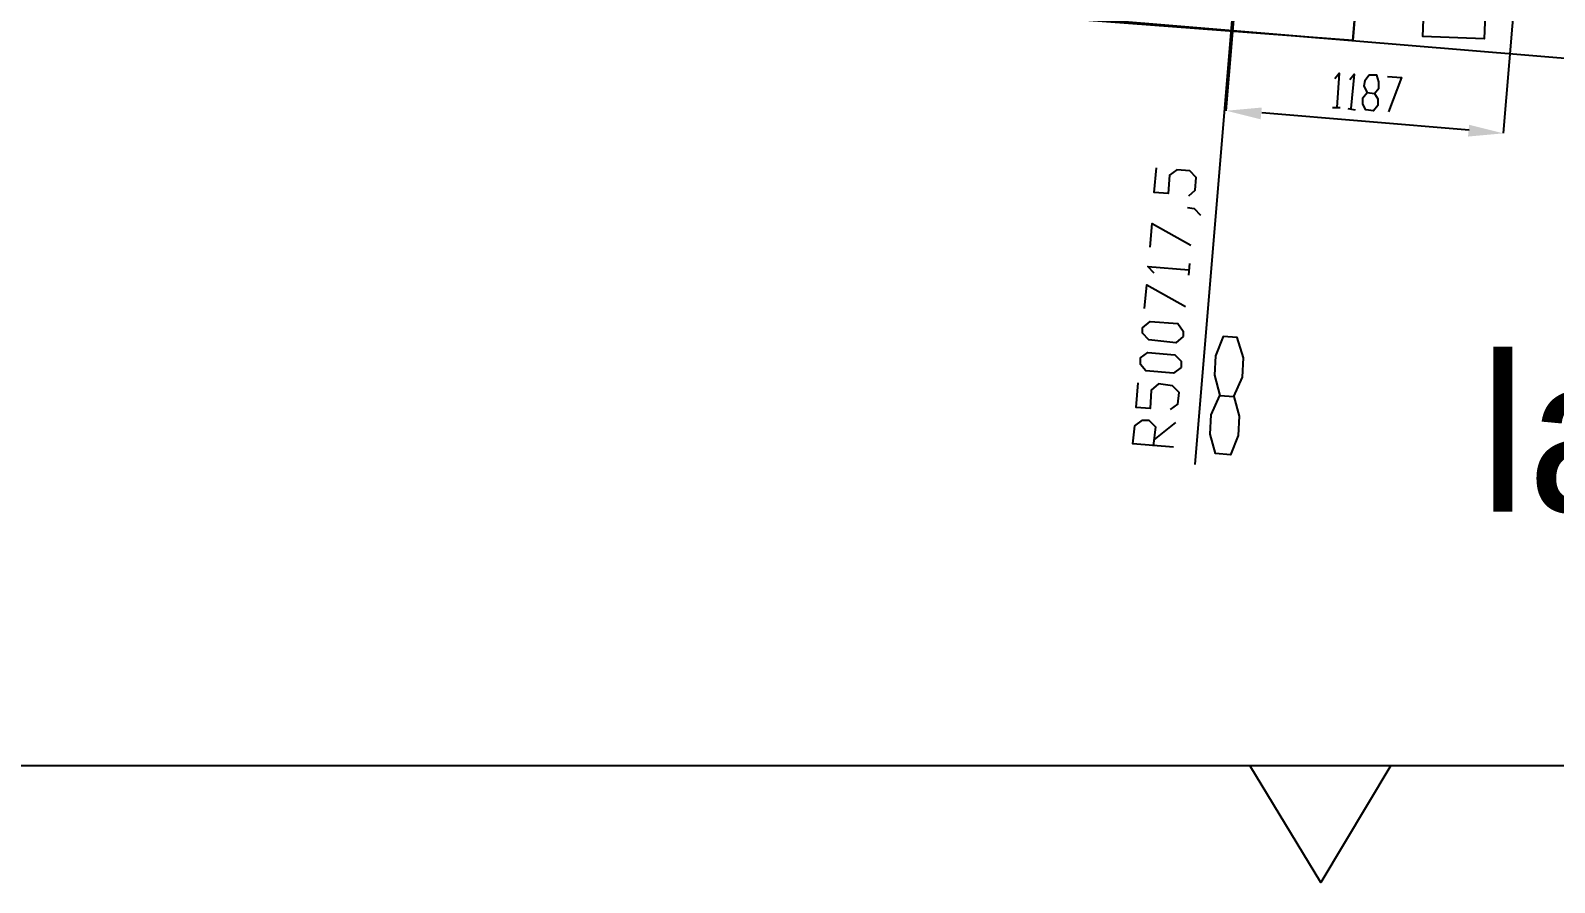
# Model space of a CAD drawing. Header units: millimetres. Extents: x -45 to 90, y -17 to 16.
# Drawn here: x 35.47 to 41.97, y -6.71 to -3.07 of the extents above; entities that cross this region are included whole.
import ezdxf

# ---------------------------------------------------------------- set-up
doc = ezdxf.new("R2010")
doc.units = ezdxf.units.MM
doc.layers.add('PDF_Geometry', color=7, linetype='Continuous')
doc.layers.add('PDF_Solid Fills', color=7, linetype='Continuous')
doc.styles.get("Standard").update_dxf_attribs({"font": 'arial.ttf'})

msp = doc.modelspace()

# ---------------------------------------------------------------- linework, layer by layer
at = {"color": 5}
msp.add_line((40.5954, -3.0729), (53.2474, -4.1233), dxfattribs=at)
at = {"color": 6}
msp.add_lwpolyline([(29.1661, -1.3506), (29.1986, 0.45), (32.6939, 0.2287), (32.6939, 1.2372), (41.2932, 1.2372), (41.2932, 0), (45.2746, 0), (45.1993, -2.1005), (41.2248, -1.7678), (41.1144, -3.1159), (32.554, -2.4665), (32.6324, -1.35)], close=True, dxfattribs=at)
at = {"color": 5}
msp.add_lwpolyline([(41.2137, -1.92), (40.6157, -1.8703), (40.0178, -1.8207), (39.9681, -2.4186), (39.9185, -3.0166), (40.5164, -3.0662), (41.1144, -3.1159), (41.164, -2.5179)], close=True, dxfattribs=at)
at = {"layer": 'PDF_Geometry', "lineweight": 25}
for points in [[(-44.1267, 7.6371), (-44.1267, -6.2069), (89.3766, -6.2069), (89.3766, 7.6371)], [(40.3907, -4.3778), (40.3586, -4.4053), (40.244, -4.3916), (40.2165, -4.3641), (40.2165, -4.3412), (40.2486, -4.3137), (40.3678, -4.3228), (40.3907, -4.3549)], [(40.3815, -4.5108), (40.3494, -4.5337), (40.2302, -4.5245), (40.2073, -4.497), (40.2073, -4.4695), (40.2394, -4.4464), (40.354, -4.4558), (40.3815, -4.4833)]]:
    msp.add_lwpolyline(points, close=True, dxfattribs=at)
for points in [[(40.574, -3.415), (40.7757, -1.0131), (40.3173, -0.9764), (40.7757, -1.0131), (41.8988, -1.1048), (41.9584, -1.1094), (41.9539, -1.1414), (41.9401, -1.1414), (41.6513, -1.1185)], [(40.4411, -4.9233), (40.7666, -1.0131)], [(41.7567, -3.5114), (41.9584, -1.1094), (41.963, -1.0406)], [(41.6926, -2.645), (41.6742, -3.108), (41.4129, -3.0989), (41.4313, -2.6267)], [(41.037, -3.2776), (41.0554, -3.2547), (41.0462, -3.4014)], [(41.1012, -3.2822), (41.1195, -3.2593), (41.1058, -3.406)], [(41.2066, -3.3418), (41.2204, -3.3647), (41.2204, -3.3922), (41.2021, -3.415), (41.17, -3.4106), (41.1562, -3.3877), (41.1562, -3.3602), (41.1746, -3.3372), (41.2066, -3.3418), (41.225, -3.3189), (41.225, -3.2914), (41.2158, -3.2639), (41.1837, -3.2639), (41.1654, -3.2868), (41.1608, -3.3097), (41.1746, -3.3372)], [(41.2617, -3.2685), (41.3212, -3.2731), (41.2662, -3.4198)], [(41.61, -3.4977), (40.7253, -3.4243)], [(41.0279, -3.4014), (41.06, -3.4014)], [(41.092, -3.406), (41.1241, -3.4106)], [(40.4136, -3.7773), (40.4411, -3.7544), (40.4457, -3.6994), (40.4182, -3.6719), (40.3632, -3.6673), (40.3311, -3.6902), (40.3265, -3.7681), (40.2669, -3.7636), (40.2761, -3.6581)], [(40.409, -3.8277), (40.4365, -3.8323), (40.464, -3.8598)], [(40.2486, -3.9974), (40.2577, -3.8965), (40.4228, -3.988)], [(40.2669, -4.1074), (40.2394, -4.0799), (40.4136, -4.0936)], [(40.4136, -4.1165), (40.4182, -4.0661)], [(40.2256, -4.2586), (40.2348, -4.1578), (40.3998, -4.2495)], [(40.6061, -4.6345), (40.629, -4.7171), (40.6245, -4.7996), (40.5924, -4.8821), (40.5282, -4.8775), (40.5053, -4.795), (40.5099, -4.7125), (40.5465, -4.63), (40.6061, -4.6345), (40.6428, -4.552), (40.6474, -4.4695), (40.6199, -4.3824), (40.5603, -4.3778), (40.5282, -4.4603), (40.5236, -4.5429), (40.5465, -4.63)], [(40.3357, -4.6896), (40.3678, -4.6666), (40.3723, -4.6162), (40.3448, -4.5887), (40.2852, -4.5795), (40.2532, -4.607), (40.2486, -4.685), (40.189, -4.6804), (40.1981, -4.575)], [(40.3494, -4.85), (40.1752, -4.8362), (40.1844, -4.7583), (40.2165, -4.7354), (40.244, -4.7354), (40.2713, -4.7629), (40.2623, -4.8454)], [(40.2669, -4.8179), (40.3586, -4.7446)], [(41.2754, -6.2069), (40.9774, -6.7066), (40.6749, -6.2069)]]:
    msp.add_lwpolyline(points, dxfattribs=at)
at = {"layer": 'PDF_Solid Fills', "transparency": 33554559}
for points in [[(40.7253, -3.4014), (40.7207, -3.4518), (40.574, -3.415)], [(41.61, -3.4748), (41.6055, -3.5252), (41.7567, -3.5114)]]:
    msp.add_solid(points, dxfattribs=at)

# ---------------------------------------------------------------- texts
at = {"color": 1}
msp.add_text('langsvilleparti', height=0.668988, dxfattribs=at).set_placement((41.6501, -5.1254))

doc.saveas('drawing.dxf')
